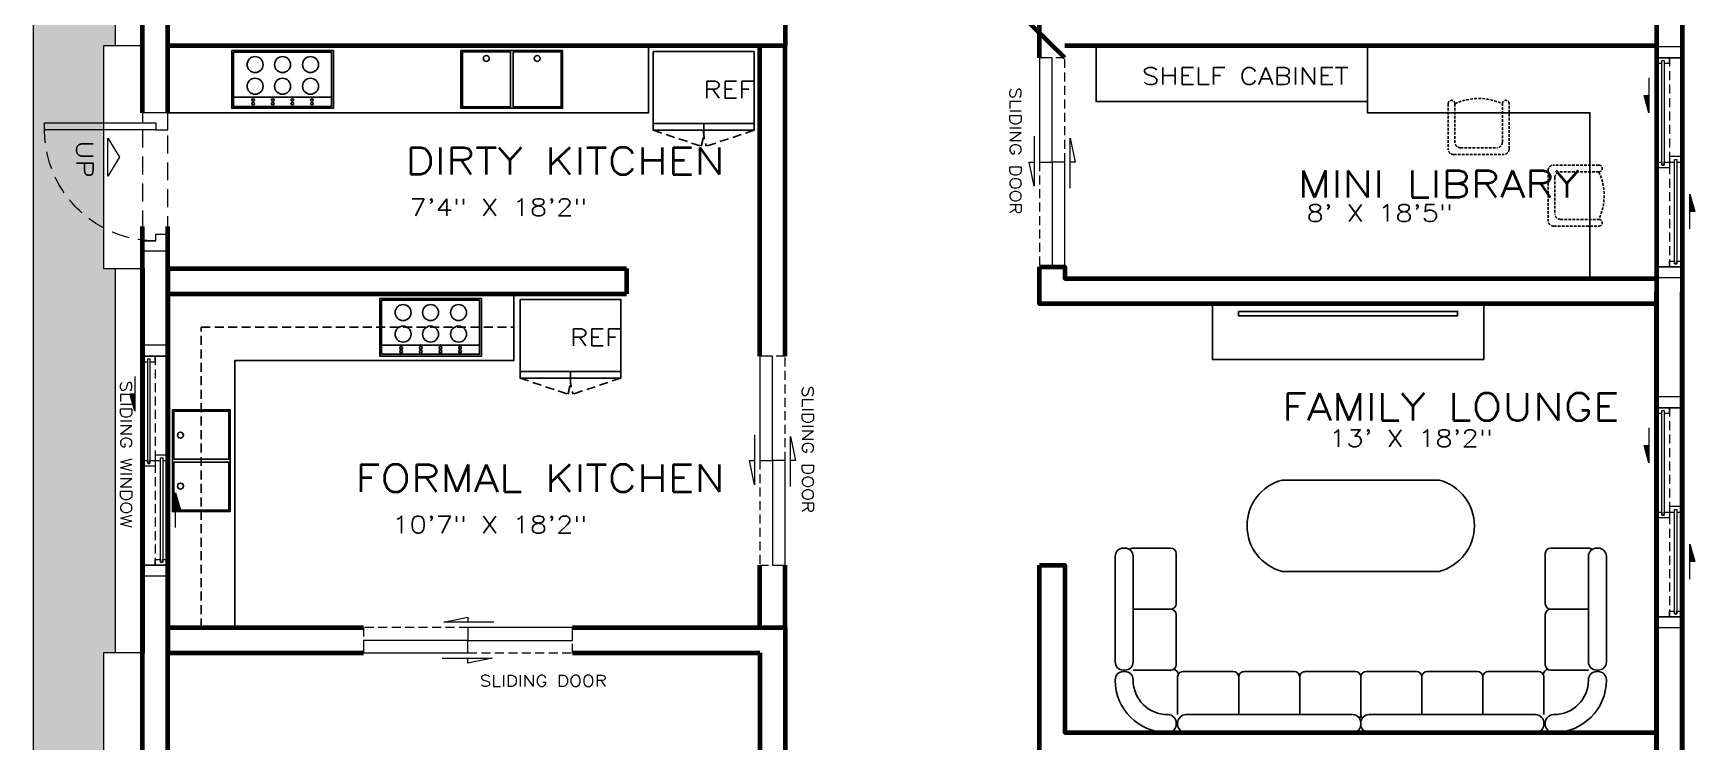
# Model space of a CAD drawing. Header units: millimetres. Extents: x 355 to 3640, y -248 to 1431.
# Drawn here: x 1129 to 1717, y 536 to 787 of the extents above; entities that cross this region are included whole.
import ezdxf

# ---------------------------------------------------------------- set-up
doc = ezdxf.new("R2010")
doc.units = ezdxf.units.MM
doc.linetypes.add('HIDDEN', pattern=[9.525, 6.35, -3.175])
doc.linetypes.add('HIDDEN2', pattern=[4.7625, 3.175, -1.5875])
for name, color, linetype in [('APPLIANCES', 8, 'Continuous'), ('FIXTURES', 8, 'Continuous'), ('FURNITURE', 8, 'Continuous')]:
    doc.layers.add(name, color=color, linetype=linetype)
for name, color, linetype, lineweight in [('DOOR', 1, 'Continuous', 20), ('FLOORING', 33, 'Continuous', 13), ('TEXT', 9, 'Continuous', 15), ('WALL', 2, 'Continuous', 70), ('WINDOW', 153, 'Continuous', 20)]:
    doc.layers.add(name, color=color, linetype=linetype, lineweight=lineweight)
doc.styles.get("Standard").update_dxf_attribs({"font": 'arial.ttf'})

# ---------------------------------------------------------------- blocks, each defined once
blk = doc.blocks.new('SLIDING DOOR 1 (900mm)')
at = {"layer": 'DOOR'}
for points in [[(-39.68, 5.11), (-76.67, 5.11), (-76.67, 9.66), (-39.68, 9.66)], [(-2.7, 0.66), (-39.68, 0.66), (-39.68, 5.11), (-2.7, 5.11)]]:
    blk.add_lwpolyline(points, close=True, dxfattribs=at)
at = {"layer": 'DOOR', "linetype": 'HIDDEN', "ltscale": 0.5}
for points in [[(-39.68, 9.66), (-2.7, 9.66), (-2.7, 5.11)], [(-39.68, 0.66), (-76.67, 0.66), (-76.67, 5.11)]]:
    blk.add_lwpolyline(points, dxfattribs=at)
at = {"layer": 'FLOORING'}
for points in [[(-48.87, 11.55), (-31.18, 11.55), (-39.68, 13.27), (-39.68, 11.55)], [(-30.5, -1.24), (-48.18, -1.24), (-39.68, -2.96), (-39.68, -1.24)]]:
    blk.add_lwpolyline(points, dxfattribs=at)
blk = doc.blocks.new('1m x 1m Sliding Window')
at = {"layer": 'WINDOW'}
h = blk.add_hatch(color=256, dxfattribs=at)
h.dxf.hatch_style = 1
h.paths.add_polyline_path([(58.42, 11.74), (58.42, 13.46), (52.27, 11.74)])
h = blk.add_hatch(color=256, dxfattribs=at)
h.dxf.hatch_style = 1
h.paths.add_polyline_path([(17.28, -2.74), (17.28, -4.46), (23.43, -2.74)])
at = {"layer": 'WINDOW', "linetype": 'HIDDEN2'}
blk.add_line((3.94, 4.5), (77.91, 4.5), dxfattribs=at)
at = {"layer": 'WINDOW'}
for points in [[(64.57, 11.74), (52.27, 11.74), (58.42, 13.46), (58.42, 11.74)], [(38.93, 9), (38.93, 4.5), (40.93, 4.5), (40.93, 6.35), (39.93, 6.35), (39.93, 7.15), (40.93, 7.15), (40.93, 9), (38.93, 9)], [(77.91, 9), (77.91, 4.5), (75.91, 4.5), (75.91, 6.35), (76.91, 6.35), (76.91, 7.15), (75.91, 7.15), (75.91, 9), (77.91, 9)], [(3.94, 4.5), (3.94, 0), (5.94, 0), (5.94, 1.85), (4.94, 1.85), (4.94, 2.65), (5.94, 2.65), (5.94, 4.5), (3.94, 4.5)], [(42.93, 4.5), (42.93, 0), (40.93, 0), (40.93, 1.85), (41.93, 1.85), (41.93, 2.65), (40.93, 2.65), (40.93, 4.5), (42.93, 4.5)], [(11.13, -2.74), (23.43, -2.74), (17.28, -4.46), (17.28, -2.74)]]:
    blk.add_lwpolyline(points, dxfattribs=at)
for points in [[(0, 9), (3.94, 9), (3.94, 0), (0, 0)], [(3.94, 9), (77.91, 9), (77.91, 0), (3.94, 0)], [(39.93, 6.35), (39.93, 7.15), (76.91, 7.15), (76.91, 6.35)], [(77.91, 9), (81.85, 9), (81.85, 0), (77.91, 0)], [(4.94, 1.85), (4.94, 2.65), (41.93, 2.65), (41.93, 1.85)]]:
    blk.add_lwpolyline(points, close=True, dxfattribs=at)
blk = doc.blocks.new('1000mm Hinged Door')
at = {"layer": 'DOOR', "linetype": 'HIDDEN'}
for p, q in [((2.4, 4.72), (41.76, 4.72)), ((39.36, -4.28), (2.4, -4.28))]:
    blk.add_line(p, q, dxfattribs=at)
at = {"layer": 'DOOR'}
blk.add_lwpolyline([(0, 0), (2.4, 0), (2.4, 39.36), (0, 39.36)], close=True, dxfattribs=at)
for points in [[(0, 4.72), (0, 0), (2.4, 0), (2.4, -4.28), (-3.6, -4.28), (-3.6, 4.72), (0, 4.72)], [(41.76, 4.72), (41.76, 0), (39.36, 0), (39.36, -4.28), (45.36, -4.28), (45.36, 4.72), (41.76, 4.72)]]:
    blk.add_lwpolyline(points, dxfattribs=at)
at = {"layer": 'DOOR', "linetype": 'HIDDEN'}
blk.add_arc((2.4, 0), 39.36, 0, 90, dxfattribs=at)
blk = doc.blocks.new('2-DOOR REF')
at = {"layer": 'APPLIANCES', "linetype": 'HIDDEN2'}
for p, q in [((0, -27.84), (16.9, -33.5)), ((35.64, -27.84), (18.74, -33.5))]:
    blk.add_line(p, q, dxfattribs=at)
at = {"layer": 'APPLIANCES'}
for points in [[(0, 0), (35.64, 0), (35.64, -27.84), (0, -27.84)], [(0, -27.84), (17.82, -27.84), (17.82, -25.44), (0, -25.44)], [(35.64, -27.84), (17.82, -27.84), (17.82, -25.44), (35.64, -25.44)]]:
    blk.add_lwpolyline(points, close=True, dxfattribs=at)
at = {"layer": 'APPLIANCES', "linetype": 'HIDDEN2'}
for centre, start, end in [((0, -27.84), 341.46467, 0), ((35.64, -27.84), 180, 198.53533)]:
    blk.add_arc(centre, 17.82, start, end, dxfattribs=at)
blk = doc.blocks.new('6 BURNER OVEN')
at = {"layer": 'APPLIANCES'}
blk.add_line((0.64, 3.86), (35.36, 3.86), dxfattribs=at)
for points in [[(0, 20.4), (36, 20.4), (36, 0), (0, 0)], [(0.64, 19.76), (35.36, 19.76), (35.36, 0.64), (0.64, 0.64)]]:
    blk.add_lwpolyline(points, close=True, dxfattribs=at)
for centre, radius in [((8.28, 15.41), 2.83), ((18, 15.41), 2.83), ((27.9, 15.41), 2.83), ((8.28, 7.76), 2.83), ((18, 7.76), 2.83), ((27.9, 7.76), 2.83), ((7.58, 2.88), 0.475), ((7.58, 1.6), 0.475), ((14.53, 2.88), 0.475), ((14.53, 1.6), 0.475), ((21.47, 2.88), 0.475), ((21.47, 1.6), 0.475), ((28.42, 2.88), 0.475), ((28.42, 1.6), 0.475)]:
    blk.add_circle(centre, radius, dxfattribs=at)
for p in [(7.58, 3.86), (14.53, 3.86), (21.47, 3.86), (28.42, 3.86)]:
    blk.add_point(p, dxfattribs=at)
blk = doc.blocks.new('2-SINK')
at = {"layer": 'FIXTURES'}
for points in [[(36, 20.4), (0, 20.4), (0, 0), (36, 0)], [(17.5, 19.9), (0.5, 19.9), (0.5, 0.5), (17.5, 0.5)], [(18.5, 19.9), (35.5, 19.9), (35.5, 0.5), (18.5, 0.5)]]:
    blk.add_lwpolyline(points, close=True, dxfattribs=at)
for centre in [(9, 17.6), (27, 17.6)]:
    blk.add_circle(centre, 1.05, dxfattribs=at)
blk = doc.blocks.new('SINGLE CHAIR')
at = {"layer": 'FURNITURE', "linetype": 'HIDDEN2', "ltscale": 0.3}
for points in [[(-18, 10.8), (-2, 10.8, -0.414214), (0, 8.8), (0, -8.8, -0.414214), (-2, -10.8), (-18, -10.8)], [(-18, 8.4), (-4.4, 8.4, -0.414214), (-2.4, 6.4), (-2.4, -6.4, -0.414214), (-4.4, -8.4), (-18, -8.4)]]:
    blk.add_lwpolyline(points, format="xyb", dxfattribs=at)
for centre, radius, start, end in [((0.28, 0), 20.12, 155.31964, 204.68036), ((-18, 9.6), 1.2, 90, 270), ((-18, -9.6), 1.2, 90, 270)]:
    blk.add_arc(centre, radius, start, end, dxfattribs=at)
blk = doc.blocks.new('SOFA F-01')
at = {"layer": 'FURNITURE'}
for p, q in [((-3.305, 0), (-0.985, 0)), ((-3.42, -0.115), (-3.42, -0.135)), ((-0.87, -0.115), (-0.87, -0.135)), ((-0.85, -0.115), (-0.85, -0.135)), ((-3.42, -0.25), (-3.42, -0.775)), ((-3.305, -0.25), (-0.985, -0.25)), ((-2.57, -0.25), (-2.57, -0.775)), ((-1.72, -0.25), (-1.72, -0.775)), ((-0.87, -0.25), (-0.87, -0.775)), ((-0.735, -0.25), (-0.73, -0.25)), ((-3.345, -0.85), (-2.645, -0.85)), ((-2.495, -0.85), (-1.795, -0.85)), ((-1.645, -0.85), (-0.945, -0.85)), ((-0.25, -0.87), (-0.775, -0.87)), ((-0.25, -0.735), (-0.25, -0.73)), ((-0.115, -0.85), (-0.135, -0.85)), ((-0.115, -0.87), (-0.135, -0.87)), ((-0.85, -0.945), (-0.85, -1.645)), ((-0.25, -0.985), (-0.25, -2.455)), ((0, -0.985), (0, -2.455)), ((-0.85, -1.795), (-0.85, -2.495)), ((-0.25, -1.72), (-0.775, -1.72)), ((-0.25, -2.57), (-0.775, -2.57)), ((-0.115, -2.57), (-0.135, -2.57))]:
    blk.add_line(p, q, dxfattribs=at)
for centre, radius, start, end in [((-3.305, -0.115), 0.115, 90, 180), ((-0.985, -0.115), 0.115, 0, 90), ((-0.735, -0.115), 0.115, 90, 180), ((-0.73, -0.73), 0.73, 0, 90), ((-3.305, -0.135), 0.115, 180, 270), ((-3.345, -0.25), 0.075, 137.518, 180), ((-0.985, -0.135), 0.115, 270, 0), ((-0.735, -0.135), 0.115, 180, 270), ((-0.73, -0.73), 0.48, 0, 90), ((-3.345, -0.775), 0.075, 180, 270), ((-2.645, -0.775), 0.075, 270, 0), ((-2.495, -0.775), 0.075, 180, 270), ((-1.795, -0.775), 0.075, 270, 0), ((-1.645, -0.775), 0.075, 180, 270), ((-0.945, -0.775), 0.075, 270, 0), ((-0.805, -0.805), 0.075, 185.213, 264.5602), ((-0.775, -0.945), 0.075, 90, 180), ((-0.135, -0.735), 0.115, 180, 270), ((-0.135, -0.985), 0.115, 90, 180), ((-0.115, -0.735), 0.115, 270, 0), ((-0.115, -0.985), 0.115, 0, 90), ((-0.775, -1.645), 0.075, 180, 270), ((-0.775, -1.795), 0.075, 90, 180), ((-0.775, -2.495), 0.075, 180, 270), ((-0.135, -2.455), 0.115, 180, 270), ((-0.115, -2.455), 0.115, 270, 0), ((-0.25, -2.495), 0.075, 270, 312.482)]:
    blk.add_arc(centre, radius, start, end, dxfattribs=at)
blk.add_point((0, 0), dxfattribs=at)
blk = doc.blocks.new('LANDSCAPE PAVEMENT')
at = {"layer": 'FLOORING'}
h = blk.add_hatch(dxfattribs=at)
h.set_pattern_fill('HONEY', color=256, scale=2)
edge = h.paths.add_edge_path()
edge.add_line((276.23, 98), (276.23, 571.74))
edge.add_line((276.23, 571.74), (279.21, 571.74))
edge.add_line((279.21, 571.74), (279.21, 650.46))
edge.add_line((279.21, 650.46), (276.23, 650.46))
edge.add_line((276.23, 650.46), (276.23, 914.91))
edge.add_line((276.23, 914.91), (-289.12, 914.91))
edge.add_line((-289.12, 914.91), (-289.12, 650.46))
edge.add_line((-289.12, 650.46), (-293.21, 650.46))
edge.add_line((-293.21, 650.46), (-293.21, 571.74))
edge.add_line((-293.21, 571.74), (-289.12, 571.74))
edge.add_line((-289.12, 571.74), (-289.12, 553.37))
edge.add_line((-289.12, 553.37), (-293.21, 553.37))
edge.add_line((-293.21, 553.37), (-293.21, 474.65))
edge.add_line((-293.21, 474.65), (-289.12, 474.65))
edge.add_line((-289.12, 474.65), (-289.12, 338.57))
edge.add_line((-289.12, 338.57), (-293.21, 338.57))
edge.add_line((-293.21, 338.57), (-293.21, 2))
edge.add_line((-293.21, 2), (-289.12, 2))
edge.add_line((-289.12, 2), (-289.12, -28.57))
edge.add_arc((-282.59, -29.93), 6.68, 168.25408, 270)
edge.add_line((-282.59, -36.61), (-22.8, -36.61))
edge.add_arc((-23.53, -27.51), 9.13, 274.59261, 360)
edge.add_line((-14.4, -27.51), (-14.4, 0))
edge.add_line((-14.4, 0), (14.4, 0))
edge.add_line((14.4, 0), (14.4, -27.51))
edge.add_arc((-23.53, -27.51), 37.93, -87.74742, 0, ccw=False)
edge.add_line((-22.04, -65.41), (-53.3, -65.41))
edge.add_line((-53.3, -65.41), (-84.57, -65.41))
edge.add_arc((-84.57, -111.97), 46.56, 90, 270)
edge.add_line((-84.57, -158.53), (52.23, -158.53))
edge.add_line((52.23, -158.53), (52.23, -187.33))
edge.add_line((52.23, -187.33), (-84.57, -187.33))
edge.add_arc((-84.57, -111.97), 75.36, 141.84064, 270, ccw=False)
edge.add_line((-143.83, -65.41), (-282.59, -65.41))
edge.add_arc((-282.59, -29.93), 35.48, 174.91201, 270, ccw=False)
edge.add_line((-317.92, -26.78), (-317.92, 943.71))
edge.add_line((-317.92, 943.71), (305.03, 943.71))
edge.add_line((305.03, 943.71), (305.03, 98))
edge.add_line((305.03, 98), (276.23, 98))
for points in [[(-289.12, 571.74), (-289.12, 553.37), (-293.21, 553.37), (-293.21, 474.65), (-289.12, 474.65), (-289.12, 338.57), (-293.21, 338.57), (-293.21, 2), (-289.12, 2), (-289.12, -28.57, 0.475615), (-282.59, -36.61), (-22.8, -36.61, 0.390927), (-14.4, -27.51), (-14.4, 0), (14.4, 0), (14.4, -27.51, -0.402745), (-22.04, -65.41)], [(-282.59, -65.41, -0.440469), (-317.92, -26.78), (-317.92, 943.71)]]:
    blk.add_lwpolyline(points, format="xyb", dxfattribs=at)

msp = doc.modelspace()

# ---------------------------------------------------------------- linework, layer by layer
at = {"layer": 'FIXTURES'}
for points in [[(1346.64, 782.27), (1346.64, 758.63), (1176.57, 758.63), (1176.57, 782.27)], [(1298.97, 694.55), (1298.97, 670.91), (1200.21, 670.91), (1200.21, 576.47), (1176.57, 576.47)]]:
    msp.add_lwpolyline(points, dxfattribs=at)
at = {"layer": 'FIXTURES', "linetype": 'HIDDEN2'}
msp.add_lwpolyline([(1188.39, 576.47), (1188.39, 682.73), (1298.97, 682.73)], dxfattribs=at)
at = {"layer": 'FLOORING'}
for points in [[(1167.57, 782.27), (1153.77, 782.27), (1153.77, 703.55), (1167.57, 703.55)], [(1167.57, 567.47), (1153.77, 567.47), (1153.77, 230.9), (1167.57, 230.9)]]:
    msp.add_lwpolyline(points, dxfattribs=at)
at = {"layer": 'FURNITURE'}
for points in [[(1601.03, 782.27), (1601.03, 762.59), (1565.03, 762.59), (1529.03, 762.59), (1505.03, 762.59), (1505.03, 782.27)], [(1601.03, 782.27), (1601.03, 758.63), (1679.75, 758.63), (1679.75, 700), (1703.39, 700), (1703.39, 782.27)], [(1642.19, 691), (1642.19, 671.32), (1606.19, 671.32), (1570.19, 671.32), (1546.19, 671.32), (1546.19, 691)], [(1555.42, 688.3), (1632.95, 688.3), (1632.95, 686.79), (1555.42, 686.79)]]:
    msp.add_lwpolyline(points, close=True, dxfattribs=at)
msp.add_lwpolyline([(1598.66, 596.33), (1570.83, 596.33, -0.767305), (1570.83, 628.62), (1598.66, 628.62), (1626.49, 628.62, -0.767305), (1626.49, 596.33)], format="xyb", close=True, dxfattribs=at)
at = {"layer": 'TEXT'}
msp.add_lwpolyline([(1159.44, 742.91), (1155.28, 736.23), (1155.28, 749.59), (1159.44, 742.91)], dxfattribs=at)
at = {"layer": 'WALL'}
for p, q in [((1167.57, 758.63), (1167.57, 995.18)), ((1176.57, 758.63), (1176.57, 995.18)), ((1394.98, 795.59), (1394.98, 782.27)), ((1493.98, 778.12), (1475.98, 795.59)), ((1484.98, 778.12), (1484.98, 795.59)), ((1703.39, 791.27), (1703.39, 695.27)), ((1712.39, 791.27), (1712.39, 695.27)), ((1394.98, 782.27), (1176.57, 782.27)), ((1385.98, 672.5), (1385.98, 782.27)), ((1394.98, 672.5), (1394.98, 782.27)), ((1703.39, 782.27), (1493.98, 782.27)), ((1167.57, 567.47), (1167.57, 718.43)), ((1176.57, 567.47), (1176.57, 718.43)), ((1167.57, 703.55), (1167.57, 567.47)), ((1176.57, 703.55), (1338.82, 703.55)), ((1176.57, 703.55), (1176.57, 567.47)), ((1338.82, 703.55), (1338.82, 694.55)), ((1176.57, 694.55), (1338.82, 694.55)), ((1703.39, 335.9), (1703.39, 695.27)), ((1703.39, 695.27), (1703.39, 539.27)), ((1712.39, 326.9), (1712.39, 695.27)), ((1712.39, 695.27), (1712.39, 539.27)), ((1385.98, 576.47), (1385.98, 598.52)), ((1394.98, 576.47), (1394.98, 598.52)), ((1176.57, 576.47), (1245.78, 576.47)), ((1319.75, 576.47), (1394.98, 576.47)), ((1394.98, 576.47), (1394.98, 414.73)), ((1167.57, 419.58), (1167.57, 567.47)), ((1167.57, 567.47), (1167.57, 567.47)), ((1176.57, 567.47), (1245.78, 567.47)), ((1176.57, 419.58), (1176.57, 567.47)), ((1176.57, 567.47), (1176.57, 567.47)), ((1319.75, 567.47), (1385.98, 567.47)), ((1385.98, 567.47), (1385.98, 414.73)), ((1703.39, 539.27), (1703.39, 335.9)), ((1712.39, 539.27), (1712.39, 335.9))]:
    msp.add_line(p, q, dxfattribs=at)
for points in [[(1484.98, 704.15), (1493.98, 704.15), (1493.98, 700), (1703.39, 700), (1703.39, 691), (1484.98, 691)], [(1484.98, 598.52), (1493.98, 598.52), (1493.98, 539.27), (1703.39, 539.27), (1703.39, 530.27), (1484.98, 530.27)]]:
    msp.add_lwpolyline(points, close=True, dxfattribs=at)

# ---------------------------------------------------------------- block references
at = {"layer": 'APPLIANCES'}
for name, p in [('6 BURNER OVEN', (1199.13, 760.25)), ('2-DOOR REF', (1348.34, 780.27)), ('6 BURNER OVEN', (1251.52, 672.53)), ('2-DOOR REF', (1301.18, 692.55))]:
    msp.add_blockref(name, p, dxfattribs=at)
at = {"layer": 'DOOR', "xscale": -1, "rotation": 90}
for name, p in [('SLIDING DOOR 1 (900mm)', (1494.64, 701.45)), ('1000mm Hinged Door', (1172.29, 755.03)), ('SLIDING DOOR 1 (900mm)', (1395.64, 595.83))]:
    msp.add_blockref(name, p, dxfattribs=at)
at = {"layer": 'DOOR', "xscale": -1}
msp.add_blockref('SLIDING DOOR 1 (900mm)', (1243.08, 566.81), dxfattribs=at)
at = {"layer": 'FIXTURES'}
msp.add_blockref('2-SINK', (1280.26, 760.25), dxfattribs=at)
at = {"layer": 'FIXTURES', "rotation": 90}
msp.add_blockref('2-SINK', (1198.59, 617.51), dxfattribs=at)
at = {"layer": 'FLOORING'}
msp.add_blockref('LANDSCAPE PAVEMENT', (1446.98, 228.9), dxfattribs=at)
at = {"layer": 'FURNITURE', "xscale": -1, "rotation": 90}
msp.add_blockref('SINGLE CHAIR', (1640.39, 743.83), dxfattribs=at)
at = {"layer": 'FURNITURE', "xscale": -1}
msp.add_blockref('SINGLE CHAIR', (1664.96, 729.31), dxfattribs=at)
at = {"layer": 'FURNITURE', "yscale": 25.41176470648346, "zscale": 25.41176470648346, "rotation": 180}
for p, xscale in [((1511.78, 539.27), 25.41176470648346), ((1685.6, 539.27), -25.41176470648346)]:
    msp.add_blockref('SOFA F-01', p, dxfattribs=dict(at, xscale=xscale))
at = {"layer": 'WINDOW', "rotation": 270}
for p in [(1703.39, 782.06), (1167.57, 676.44), (1703.39, 658.2)]:
    msp.add_blockref('1m x 1m Sliding Window', p, dxfattribs=at)

# ---------------------------------------------------------------- texts
at = {"layer": 'TEXT', "attachment_point": 3}
for s, width, insert, char_height in [('{\\Fromans|c0;\\W1.2;SHELF CABINET}', 85.8308, (1594.37, 774.63), 6), ('{\\Fromans|c0;\\W1.2;REF}', 35.1427, (1383.94, 769.83), 6), ('{\\Fromans|c0;\\W1.2;DIRTY KITCHEN}', 179.6741, (1373.65, 746.39), 9.6), ('{\\Fromans|c0;\\W1.2;MINI LIBRARY}', 179.6741, (1676.09, 738.2), 9.6), ('{\\Fromans|c0;\\W1.2;7\'4" X 18\'2"}', 95.2341, (1325, 728.19), 6), ('{\\Fromans|c0;\\W1.2;8\' X 18\'5"}', 95.2341, (1631.3, 726.14), 6), ('{\\Fromans|c0;\\W1.2;REF}', 35.1427, (1336.78, 682.11), 6), ('{\\Fromans|c0;\\W1.2;FAMILY LOUNGE}', 179.6741, (1690.21, 659.34), 9.6), ('{\\Fromans|c0;\\W1.2;13\' X 18\'2"}', 95.2341, (1645.42, 646.46), 6), ('{\\Fromans|c0;\\W1.2;FORMAL KITCHEN}', 179.6741, (1373.65, 634.1), 9.6), ('{\\Fromans|c0;\\W1.2;10\'7" X 18\'2"}', 95.2341, (1325, 615.9), 6), ('{\\Fromans|c0;\\W1.2;SLIDING DOOR}', 95.2341, (1331.93, 559.59), 4)]:
    msp.add_mtext_dynamic_manual_height_columns(s, width=width, gutter_width=12.5, heights=[0], dxfattribs=dict(at, insert=insert, char_height=char_height))
at = {"layer": 'TEXT', "rotation": 270}
for s, width, insert, char_height, attachment_point in [('\\pi22.703;{\\Fromans|c0;\\W1.2;SLIDING DOOR}', 95.2341, (1474.55, 790.3), 4, 7), ('\\pi11.4;{\\Fromans|c0;\\W1.2;UP}', 35.1427, (1150.17, 760.24), 6, 1), ('\\pi1.1971;{\\Fromans|c0;\\W1.2;SLIDING WINDOW}', 60.4514, (1163.84, 665.03), 4, 1), ('\\pi22.703;{\\Fromans|c0;\\W1.2;SLIDING DOOR}', 95.2341, (1401.07, 684.68), 4, 7)]:
    msp.add_mtext_dynamic_manual_height_columns(s, width=width, gutter_width=12.5, heights=[0], dxfattribs=dict(at, insert=insert, char_height=char_height, attachment_point=attachment_point))

doc.saveas('drawing.dxf')
